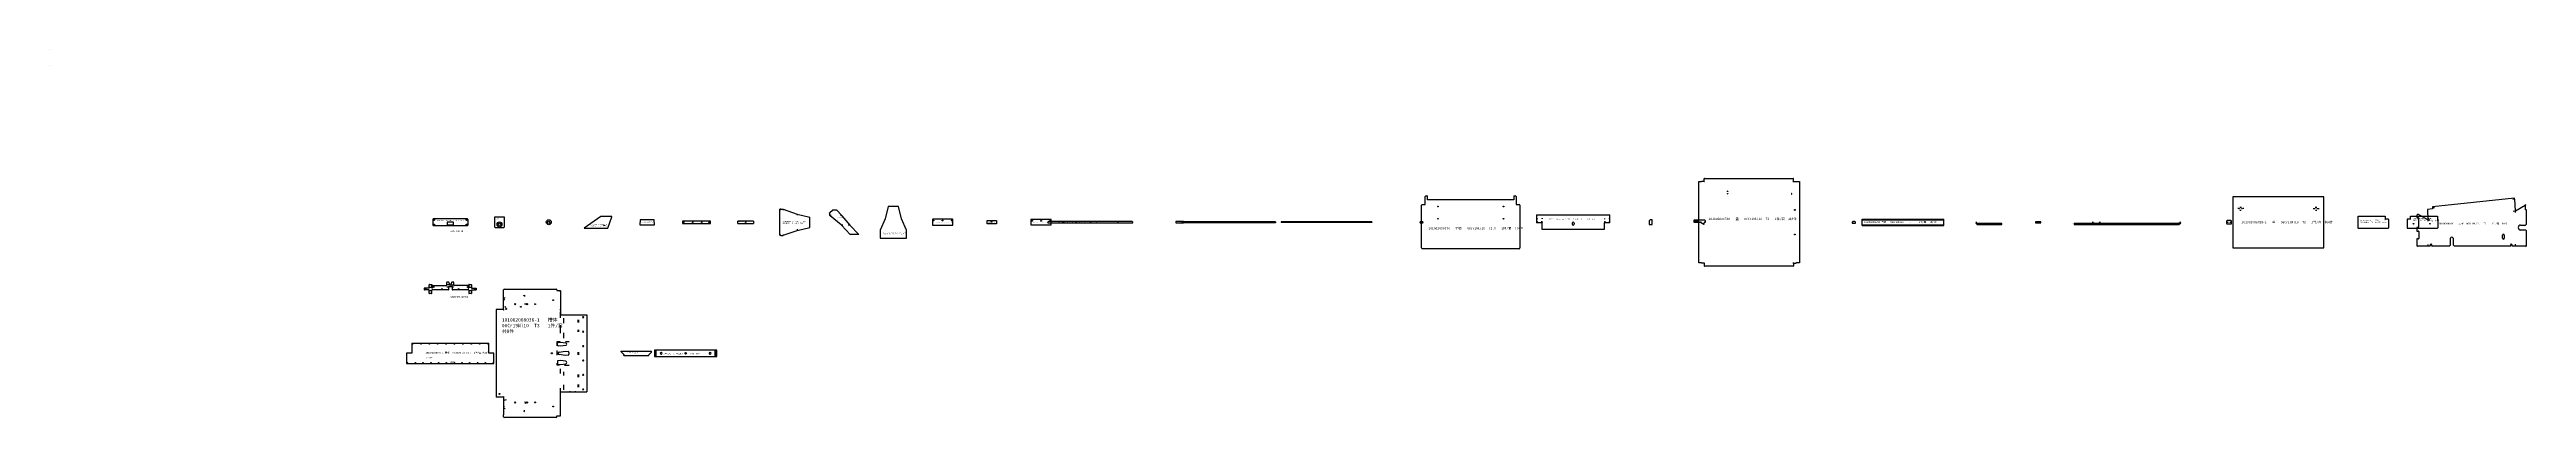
# Model space of a CAD drawing. Header units: metres. Extents: x -4884 to 78206, y -5973 to 26696.
# Drawn here: x -4884 to 25303, y -2384 to 2109 of the extents above; entities that cross this region are included whole.
import ezdxf

# ---------------------------------------------------------------- set-up
doc = ezdxf.new("R2010")
doc.units = ezdxf.units.M

# ---------------------------------------------------------------- blocks, each defined once
blk = doc.blocks.new('BLOCK_0_0_101002000251-A')
at = {"color": 7, "linetype": 'CONTINUOUS'}
for p, q in [((-213, 34), (-213, -34)), ((205, 42), (-205, 42)), ((37, 0), (-37, 0)), ((213, 34), (213, -34)), ((205, -42), (-205, -42)), ((-40, -3), (-40, -28)), ((-37, -31), (37, -31)), ((40, -28), (40, -3))]:
    blk.add_line(p, q, dxfattribs=at)
for centre in [(-198, 28), (198, 28), (-198, -28), (198, -28)]:
    blk.add_circle(centre, 6, dxfattribs=at)
for centre, radius, start, end in [((-205, 34), 8, 90, 180), ((-37, -3), 3, 90, 180), ((37, -3), 3, 0, 90), ((205, 34), 8, 0, 90), ((-205, -34), 8, 180, 270), ((-37, -28), 3, 180, 270), ((37, -28), 3, 270, 0), ((205, -34), 8, 270, 0)]:
    blk.add_arc(centre, radius, start, end, dxfattribs=at)
at = {"layer": '标注层', "color": 3, "insert": (-170, 27), "char_height": 7, "width": 340.21, "attachment_point": 1}
blk.add_mtext('101002000251-A(248010310-1-A) {\\fSimSun|b0|i0|c134|p2;弯板  }06Cr19Ni10  T3  1{\\fSimSun|b0|i0|c134|p2;件}/{\\fSimSun|b0|i0|c134|p2;套 共4件', dxfattribs=at)
blk = doc.blocks.new('BLOCK_0_1_101002000251-B')
at = {"color": 7, "linetype": 'CONTINUOUS'}
for p, q in [((60, 63), (-60, 63)), ((-60, 63), (-60, -57)), ((60, -57), (60, 63)), ((-54, -63), (54, -63))]:
    blk.add_line(p, q, dxfattribs=at)
at = {"color": 6}
blk.add_circle((0, -25), 30, dxfattribs=at)
at = {"color": 7, "linetype": 'CONTINUOUS'}
blk.add_circle((0, -25), 15, dxfattribs=at)
for centre, start, end in [((-54, -57), 180, 270), ((54, -57), 270, 0)]:
    blk.add_arc(centre, 6, start, end, dxfattribs=at)
at = {"layer": '标注层', "color": 3, "insert": (-39, 43), "char_height": 3.5, "attachment_point": 1}
blk.add_mtext('101002000251-B(248010310-1-B)\\P {\\fSimSun|b0|i0|c134|p2;弯板  }06Cr19Ni10  T3  2{\\fSimSun|b0|i0|c134|p2;件}/{\\fSimSun|b0|i0|c134|p2;套 共4件', dxfattribs=at)
blk = doc.blocks.new('BLOCK_0_2_101002000252')
for radius in [30, 15]:
    blk.add_circle((0, 0), radius)
at = {"color": 3, "insert": (-27, 11), "char_height": 3.675, "width": 55.79, "attachment_point": 1}
blk.add_mtext('101002000252 {\\fSimSun|b0|i0|c134|p2;板  }06Cr19Ni10 T10  2{\\fSimSun|b0|i0|c134|p2;件}/{\\fSimSun|b0|i0|c134|p2;套  共4件', dxfattribs=at)
blk = doc.blocks.new('BLOCK_0_3_101002000261(248010410-4)')
at = {"color": 7, "linetype": 'CONTINUOUS'}
for p, q in [((35, 72), (-168, -72)), ((164, 72), (35, 72)), ((118, -72), (167, 67)), ((-168, -72), (118, -72))]:
    blk.add_line(p, q, dxfattribs=at)
at = {"color": 6, "linetype": 'CONTINUOUS'}
for p, q in [((66, -34), (83, -40)), ((67, -32), (83, -38))]:
    blk.add_line(p, q, dxfattribs=at)
at = {"color": 7, "linetype": 'CONTINUOUS'}
blk.add_arc((164, 68), 4, 340.6, 90, dxfattribs=at)
at = {"color": 3, "insert": (-89, -26), "char_height": 8.4, "width": 191.26, "attachment_point": 1}
blk.add_mtext('101002000261{\\fSimSun|b0|i0|c134|p54;（}248010410-4{\\fSimSun|b0|i0|c134|p54;）}  {\\fSimSun|b0|i0|c134|p54;板}    06Cr19Ni10   T2   1{\\fSimSun|b0|i0|c134|p54;件}/{\\fSimSun|b0|i0|c134|p54;套}  {\\fSimSun|b0|i0|c134|p54;共4件', dxfattribs=at)
blk = doc.blocks.new('BLOCK_0_4_101002000262(248010410-5)')
at = {"color": 7, "linetype": 'CONTINUOUS'}
for p, q in [((-86, 30), (-90, -30)), ((86, 30), (-86, 30)), ((90, -30), (86, 30)), ((-90, -30), (90, -30))]:
    blk.add_line(p, q, dxfattribs=at)
at = {"color": 3, "insert": (-67, 12), "char_height": 6.3, "width": 146.91, "attachment_point": 1}
blk.add_mtext('101002000262{\\fSimSun|b0|i0|c134|p54;（}248010410-5{\\fSimSun|b0|i0|c134|p54;）}  {\\fSimSun|b0|i0|c134|p54;板}    06Cr19Ni10  T2   1{\\fSimSun|b0|i0|c134|p54;件}/{\\fSimSun|b0|i0|c134|p54;套}  {\\fSimSun|b0|i0|c134|p54;共4件', dxfattribs=at)
blk = doc.blocks.new('BLOCK_0_5_101002000265(248010411-1)')
at = {"color": 7, "linetype": 'CONTINUOUS'}
for p, q in [((170, 15), (-170, 15)), ((-170, 15), (-170, -15)), ((170, -15), (170, 15)), ((-170, -15), (170, -15))]:
    blk.add_line(p, q, dxfattribs=at)
for centre in [(-155, 0), (-45, 0), (65, 0), (155, 0)]:
    blk.add_circle(centre, 3.4, dxfattribs=at)
at = {"color": 3, "insert": (-162, 12), "char_height": 5.25, "width": 252.45, "attachment_point": 1}
blk.add_mtext('101002000265{\\fSimSun|b0|i0|c134|p54;（}248010411-1{\\fSimSun|b0|i0|c134|p54;）}  {\\fSimSun|b0|i0|c134|p54;板}  06Cr19Ni10   T8   2{\\fSimSun|b0|i0|c134|p54;件}/{\\fSimSun|b0|i0|c134|p54;套}  {\\fSimSun|b0|i0|c134|p54;共4件', dxfattribs=at)
blk = doc.blocks.new('BLOCK_0_6_101002000266(248010411-2)')
at = {"color": 7, "linetype": 'CONTINUOUS'}
for p, q in [((95, 15), (-95, 15)), ((-95, -15), (-95, 15)), ((95, 15), (95, -15)), ((-95, -15), (95, -15))]:
    blk.add_line(p, q, dxfattribs=at)
blk.add_circle((0, 0), 3.4, dxfattribs=at)
at = {"color": 3, "insert": (-84, 8), "char_height": 3.15, "width": 149.46, "attachment_point": 1}
blk.add_mtext('101002000266{\\fSimSun|b0|i0|c134|p54;（}248010411-2{\\fSimSun|b0|i0|c134|p54;）}  {\\fSimSun|b0|i0|c134|p54;板}  06Cr19Ni10   T8   3{\\fSimSun|b0|i0|c134|p54;件}/{\\fSimSun|b0|i0|c134|p54;套}  {\\fSimSun|b0|i0|c134|p54;共4件', dxfattribs=at)
blk = doc.blocks.new('BLOCK_0_7_101002000268(248010420-1)')
at = {"color": 7, "linetype": 'CONTINUOUS'}
for p, q in [((-173, 158), (-183, 158)), ((-173, 158), (-173, 160)), ((-173, 160), (-143, 160)), ((-142, 159), (-143, 160)), ((-142, 159), (27, 100)), ((28, 99), (28, 100)), ((28, 99), (28, 99)), ((28, 99), (183, 64)), ((183, -64), (183, 64)), ((-183, -158), (-173, -158)), ((-173, -160), (-173, -158)), ((-173, -160), (-143, -160)), ((-143, -160), (-142, -159)), ((-142, -159), (27, -100)), ((28, -99), (183, -64)), ((28, -99), (28, -99)), ((28, -100), (28, -99))]:
    blk.add_line(p, q, dxfattribs=at)
blk.add_line((-183, -158), (-183, 158))
at = {"color": 6}
for p, q in [((-175, 148), (-175, 158)), ((-143, 160), (-143, 148)), ((28, 99), (28, 85)), ((-175, -158), (-175, -148)), ((-143, -148), (-143, -160)), ((28, -85), (28, -99))]:
    blk.add_line(p, q, dxfattribs=at)
at = {"color": 7, "linetype": 'CONTINUOUS'}
for points in [[(-9084, 2109), (-9084, 2109), (-9084, 2109), (-9084, 2109)], [(-9084, 1910), (-9084, 1910), (-9084, 1910), (-9084, 1910)]]:
    blk.add_open_spline(points, degree=3, dxfattribs=at)
at = {"color": 3, "insert": (-150, 12), "char_height": 10.5, "width": 274.02, "attachment_point": 1}
blk.add_mtext('101002000268{\\fSimSun|b0|i0|c134|p2;（}248010420-1{\\fSimSun|b0|i0|c134|p2;）  下弯板    }06Cr19Ni10   T2   1{\\fSimSun|b0|i0|c134|p2;件}/{\\fSimSun|b0|i0|c134|p2;套  共4件', dxfattribs=at)
blk = doc.blocks.new('BLOCK_0_8_101002000269(248010420-2)')
at = {"color": 7, "linetype": 'CONTINUOUS'}
for p, q in [((-177, 111), (-177, 113)), ((-177, 111), (-175, 111)), ((-175, 117), (-143, 149)), ((-175, 82), (-175, 111)), ((-172, 80), (-175, 82)), ((-35, -33), (-172, 80)), ((-140, 150), (-95, 150)), ((-95, 150), (-28, 82)), ((-28, 82), (-27, 80)), ((-27, 80), (69, -35)), ((-34, -35), (-35, -33)), ((-33, -35), (-34, -35)), ((73, -150), (-33, -35)), ((69, -35), (70, -35)), ((70, -35), (177, -150)), ((177, -150), (73, -150))]:
    blk.add_line(p, q, dxfattribs=at)
at = {"color": 6}
for p, q in [((-157, 81), (-174, 81)), ((-27, 81), (-43, 81)), ((-16, -35), (-34, -35)), ((69, -35), (51, -35))]:
    blk.add_line(p, q, dxfattribs=at)
at = {"color": 7, "linetype": 'CONTINUOUS'}
for centre, start, end in [((-172, 113), 135, 180), ((-140, 145), 90, 135)]:
    blk.add_arc(centre, 5, start, end, dxfattribs=at)
at = {"color": 3, "insert": (-117, 65), "char_height": 5.04, "width": 107.62, "attachment_point": 1}
blk.add_mtext('101002000269{\\fSimSun|b0|i0|c134|p2;（}248010420-2{\\fSimSun|b0|i0|c134|p2;）  左弯板    }06Cr19Ni10   T2   1{\\fSimSun|b0|i0|c134|p2;件}/{\\fSimSun|b0|i0|c134|p2;套  共4件', dxfattribs=at)
blk = doc.blocks.new('BLOCK_0_9_101002000270(248010420-3)')
at = {"color": 7, "linetype": 'CONTINUOUS'}
for p, q in [((-100, 41), (-160, -97)), ((-64, 194), (-99, 42)), ((64, 194), (-64, 194)), ((99, 42), (64, 194)), ((160, -97), (100, 41)), ((-160, -99), (-160, -195)), ((-160, -195), (160, -195)), ((160, -195), (160, -99))]:
    blk.add_line(p, q, dxfattribs=at)
for centre, radius, start, end in [((-102, 42), 3, 336.4569, 346.9845), ((102, 42), 3, 193.0155, 203.5431), ((-155, -99), 5, 156.4569, 180), ((155, -99), 5, 0, 23.5431)]:
    blk.add_arc(centre, radius, start, end, dxfattribs=at)
at = {"color": 3, "insert": (-120, -123), "char_height": 10.5, "width": 271.7, "attachment_point": 1}
blk.add_mtext('101002000270{\\fSimSun|b0|i0|c134|p2;（}248010420-3{\\fSimSun|b0|i0|c134|p2;）  上弯板    }06Cr19Ni10   T2   1{\\fSimSun|b0|i0|c134|p2;件}/{\\fSimSun|b0|i0|c134|p2;套  共4件', dxfattribs=at)
blk = doc.blocks.new('BLOCK_0_10_101002000273(248010421-1)')
at = {"color": 7, "linetype": 'CONTINUOUS'}
for p, q in [((-125, 31), (-125, -36)), ((120, 36), (-120, 36)), ((125, -36), (125, 31)), ((-125, -36), (125, -36))]:
    blk.add_line(p, q, dxfattribs=at)
for centre in [(-110, 21), (0, 21), (110, 21)]:
    blk.add_circle(centre, 5, dxfattribs=at)
for centre, start, end in [((-120, 31), 90, 180), ((120, 31), 0, 90)]:
    blk.add_arc(centre, 5, start, end, dxfattribs=at)
at = {"color": 3, "insert": (-80, 1), "char_height": 4.2, "width": 190.72, "attachment_point": 1}
blk.add_mtext('101002000273{\\fSimSun|b0|i0|c134|p2;（}248010421-1{\\fSimSun|b0|i0|c134|p2;）  板    }06Cr19Ni10   T6   1{\\fSimSun|b0|i0|c134|p2;件}/{\\fSimSun|b0|i0|c134|p2;套  共4件', dxfattribs=at)
blk = doc.blocks.new('BLOCK_0_11_101002000274(248010421-2)')
at = {"color": 7, "linetype": 'CONTINUOUS'}
for p, q in [((-56, 20), (56, 20)), ((-56, -20), (-56, 20)), ((56, 20), (56, -20)), ((56, -20), (-56, -20))]:
    blk.add_line(p, q, dxfattribs=at)
blk.add_circle((-3, 5), 5, dxfattribs=at)
at = {"color": 3, "insert": (-45, 3), "char_height": 4.2, "width": 98.75, "attachment_point": 1}
blk.add_mtext('101002000274{\\fSimSun|b0|i0|c134|p2;（}248010421-2{\\fSimSun|b0|i0|c134|p2;）  板    }06Cr19Ni10   T6   2{\\fSimSun|b0|i0|c134|p2;件}/{\\fSimSun|b0|i0|c134|p2;套  共4件', dxfattribs=at)
blk = doc.blocks.new('BLOCK_0_12_101002000275(248010421-3)')
at = {"color": 7, "linetype": 'CONTINUOUS'}
for p, q in [((-125, 28), (-125, -33)), ((120, 33), (-120, 33)), ((125, -33), (125, 28)), ((-125, -33), (125, -33))]:
    blk.add_line(p, q, dxfattribs=at)
for centre in [(-110, 18), (0, 18), (110, 18)]:
    blk.add_circle(centre, 5, dxfattribs=at)
for centre, start, end in [((-120, 28), 90, 180), ((120, 28), 0, 90)]:
    blk.add_arc(centre, 5, start, end, dxfattribs=at)
at = {"color": 3, "insert": (-112, -1), "char_height": 4.2, "width": 197.7, "attachment_point": 1}
blk.add_mtext('101002000275{\\fSimSun|b0|i0|c134|p2;（}248010421-3{\\fSimSun|b0|i0|c134|p2;）  板    }06Cr19Ni10   T6   1{\\fSimSun|b0|i0|c134|p2;件}/{\\fSimSun|b0|i0|c134|p2;套  共4件', dxfattribs=at)
blk = doc.blocks.new('BLOCK_0_13_101002000311(248011110-1)')
at = {"color": 7, "linetype": 'CONTINUOUS'}
for p, q in [((-519, 0), (-519, -9)), ((509, 10), (-509, 10)), ((519, -9), (519, 0)), ((-519, -9), (519, -9))]:
    blk.add_line(p, q, dxfattribs=at)
at = {"color": 6, "linetype": 'CONTINUOUS'}
for p, q in [((-342, 7), (-335, 7)), ((-342, 6), (-335, 6)), ((-7, 7), (9, 7)), ((-7, 6), (9, 6)), ((342, 7), (330, 7)), ((342, 6), (330, 6)), ((-344, -4), (-337, -4)), ((-344, -6), (-337, -6)), ((9, -4), (-7, -4)), ((-7, -6), (9, -6)), ((344, -4), (330, -4)), ((344, -6), (330, -6))]:
    blk.add_line(p, q, dxfattribs=at)
at = {"color": 7, "linetype": 'CONTINUOUS'}
for centre, start, end in [((-509, 0), 90, 180), ((509, 0), 0, 90)]:
    blk.add_arc(centre, 10, start, end, dxfattribs=at)
at = {"color": 6, "insert": (-452, 8), "char_height": 10.5, "width": 521.53, "attachment_point": 1}
blk.add_mtext('101002000311(248011110-1)   {\\fSimSun|b0|i0|c134|p2;条} {\\fSimSun|b0|i0|c134|p2;  }06Cr19Ni10   T4      2{\\fSimSun|b0|i0|c134|p2;件/套   共4件', dxfattribs=at)
blk = doc.blocks.new('BLOCK_0_14_101002000312(248011110-2)')
at = {"color": 7, "linetype": 'CONTINUOUS'}
for p, q in [((46, 8), (-46, 8)), ((-46, 8), (-46, -8)), ((46, -8), (46, 8)), ((-46, -8), (46, -8))]:
    blk.add_line(p, q, dxfattribs=at)
at = {"color": 6, "linetype": 'CONTINUOUS'}
for p, q in [((-38, 6), (-46, 6)), ((-38, 4), (-46, 4)), ((46, 6), (39, 6)), ((46, 4), (39, 4)), ((-40, -6), (-46, -6)), ((46, -6), (39, -6))]:
    blk.add_line(p, q, dxfattribs=at)
at = {"color": 6, "insert": (-43, 2), "char_height": 2.1, "width": 86.77, "attachment_point": 1}
blk.add_mtext('101002000312(248011110-2)   {\\fSimSun|b0|i0|c134|p2;条} {\\fSimSun|b0|i0|c134|p2;  }304   T4    2{\\fSimSun|b0|i0|c134|p2;件/套 共4件', dxfattribs=at)
blk = doc.blocks.new('BLOCK_0_15_101002000313(248011110-3)')
at = {"color": 7, "linetype": 'CONTINUOUS'}
for p, q in [((-571, 6), (-571, -6)), ((571, 6), (-571, 6)), ((571, 6), (571, -6)), ((571, -6), (-571, -6))]:
    blk.add_line(p, q, dxfattribs=at)
at = {"color": 6}
for p, q in [((-513, -6), (-513, 6)), ((513, 6), (513, -6))]:
    blk.add_line(p, q, dxfattribs=at)
at = {"color": 6, "insert": (-462, 6), "char_height": 8.4, "width": 468.4, "attachment_point": 1}
blk.add_mtext('101002000313(248011110-3)   {\\fSimSun|b0|i0|c134|p2;弯条}  {\\fSimSun|b0|i0|c134|p2; }06Cr19Ni10  T1.5   {\\fSimSun|b0|i0|c134|p2;2件/套  共4件', dxfattribs=at)
blk = doc.blocks.new('BLOCK_0_16_101002000314(248011110-4)')
at = {"color": 7, "linetype": 'CONTINUOUS'}
for p, q in [((-553, 4), (-553, -5)), ((553, 4), (-553, 4)), ((553, 4), (553, -5)), ((553, -5), (-553, -5))]:
    blk.add_line(p, q, dxfattribs=at)
at = {"color": 6}
for p, q in [((-504, -5), (-504, 4)), ((504, 4), (504, -5))]:
    blk.add_line(p, q, dxfattribs=at)
at = {"color": 6, "insert": (-468, 5), "char_height": 8.4, "width": 438.53, "attachment_point": 1}
blk.add_mtext('101002000314(248011110-4)   {\\fSimSun|b0|i0|c134|p2;弯条}  {\\fSimSun|b0|i0|c134|p2; }06Cr19Ni10  T1.5   {\\fSimSun|b0|i0|c134|p2;2件/套  共4件', dxfattribs=at)
blk = doc.blocks.new('BLOCK_0_17_101002002349')
at = {"color": 7, "linetype": 'CONTINUOUS'}
for radius in [15, 4.25]:
    blk.add_circle((0, 0), radius, dxfattribs=at)
at = {"layer": '标注层', "color": 6, "insert": (-9, 4), "char_height": 1.75, "width": 22.41, "attachment_point": 1}
blk.add_mtext('101002002349  块 06Cr19Ni10  T20 2件/套 共4件', dxfattribs=at)
blk = doc.blocks.new('BLOCK_0_18_101002007076')
at = {"color": 7, "linetype": 'CONTINUOUS'}
for p, q in [((-554, 217), (-554, 313)), ((-544, 323), (-525, 323)), ((-525, 275), (-525, 323)), ((524, 323), (544, 323)), ((524, 323), (524, 275)), ((554, 313), (554, 217)), ((-600, -313), (-600, 207)), ((-590, 217), (-554, 217)), ((524, 275), (-525, 275)), ((554, 217), (590, 217)), ((600, 207), (600, -313)), ((590, -323), (-590, -323))]:
    blk.add_line(p, q, dxfattribs=at)
at = {"color": 6}
for p, q in [((-562, 209), (-562, 217)), ((-549, 258), (-554, 258)), ((-549, 227), (-554, 227)), ((554, 258), (549, 258)), ((554, 227), (549, 227)), ((562, 217), (562, 213)), ((-562, -323), (-562, -318)), ((562, -318), (562, -323))]:
    blk.add_line(p, q, dxfattribs=at)
at = {"color": 7, "linetype": 'CONTINUOUS'}
for centre in [(-400, 192), (-400, 42), (400, 192), (400, 42)]:
    blk.add_circle(centre, 3.3, dxfattribs=at)
for centre, start, end in [((-544, 313), 90, 180), ((544, 313), 0, 90), ((-590, 207), 90, 180), ((590, 207), 0, 90), ((-590, -313), 180, 270), ((590, -313), 270, 0)]:
    blk.add_arc(centre, 10, start, end, dxfattribs=at)
at = {"color": 3, "insert": (-516, -61), "char_height": 28, "width": 1045.6, "attachment_point": 1}
blk.add_mtext('101002007076   {\\fSimSun|b0|i0|c134|p2;护板}  {\\fSimSun|b0|i0|c134|p2; }06Cr19Ni10  T2.5   {\\fSimSun|b0|i0|c134|p2;1件/套  共4件', dxfattribs=at)
blk = doc.blocks.new('BLOCK_0_19_101002000665(248031100-1)')
at = {"color": 7, "linetype": 'CONTINUOUS'}
for p, q in [((-447, 89), (-447, -6)), ((-447, 89), (447, 89)), ((447, -6), (447, 89)), ((-377, -6), (-447, -6)), ((-377, -89), (-377, -6)), ((377, -89), (-377, -89)), ((447, -6), (377, -6)), ((377, -6), (377, -89))]:
    blk.add_line(p, q, dxfattribs=at)
at = {"color": 6, "linetype": 'CONTINUOUS'}
for p, q in [((-442, 47), (-442, 37)), ((-442, 7), (-442, -2)), ((-438, 47), (-438, 37)), ((-438, 5), (-438, 12)), ((-438, 5), (-431, 5)), ((-384, 5), (-393, 5)), ((-384, 48), (-384, 41)), ((-384, 5), (-384, 13)), ((-380, 48), (-380, 41)), ((-380, 7), (-380, -2)), ((380, 47), (380, 36)), ((380, 8), (380, -2)), ((384, 12), (384, 5)), ((438, 48), (438, 42)), ((438, 11), (438, 5)), ((442, 48), (442, 42)), ((442, 7), (442, -2)), ((-442, -2), (-438, -2)), ((-438, -2), (-438, -6)), ((-380, -2), (-384, -2)), ((-384, -2), (-384, -6)), ((380, -2), (384, -2)), ((384, -2), (384, -6)), ((442, -2), (438, -2)), ((438, -2), (438, -6))]:
    blk.add_line(p, q, dxfattribs=at)
for p, q in [((-12, -12), (-12, -24)), ((12, -12), (12, -24))]:
    blk.add_line(p, q)
at = {"color": 7, "linetype": 'CONTINUOUS'}
for centre, start, end in [((0, -12), 0, 180), ((0, -24), 180, 0)]:
    blk.add_arc(centre, 11.5, start, end, dxfattribs=at)
at = {"color": 3, "insert": (-298, 42), "char_height": 10.5, "width": 508.46, "attachment_point": 1}
blk.add_mtext('101002000665(248031100-1)   {\\fSimSun|b0|i0|c134|p2;弯板} {\\fSimSun|b0|i0|c134|p2;  }06Cr19Ni10   T6      1{\\fSimSun|b0|i0|c134|p2;件/套   共4件', dxfattribs=at)
blk = doc.blocks.new('BLOCK_0_20_101002000667(248031100-3)')
at = {"color": 7, "linetype": 'CONTINUOUS'}
for p, q in [((-7, 28), (-17, 18)), ((-17, 18), (-17, -28)), ((17, 28), (-7, 28)), ((17, -28), (17, 28)), ((-17, -28), (17, -28))]:
    blk.add_line(p, q, dxfattribs=at)
at = {"color": 3, "insert": (-15, 10), "char_height": 1.4, "width": 30.83, "attachment_point": 1}
blk.add_mtext('101002000667(248031100-3)  {\\fSimSun|b0|i0|c134|p2;  板  }  06Cr19Ni10  T4    4{\\fSimSun|b0|i0|c134|p2;件}/{\\fSimSun|b0|i0|c134|p2;套}  {\\fSimSun|b0|i0|c134|p2;共4件', dxfattribs=at)
blk = doc.blocks.new('BLOCK_0_21_101002000711')
at = {"color": 7, "linetype": 'CONTINUOUS'}
for p, q in [((-73, 22), (-73, 3)), ((56, 25), (-70, 25)), ((68, 18), (56, 25)), ((63, 3), (68, 3)), ((68, 3), (68, 18)), ((-70, 0), (2, 0)), ((7, -1), (48, -25)), ((48, -25), (53, -25)), ((53, -25), (53, -7))]:
    blk.add_line(p, q, dxfattribs=at)
for centre in [(-64, 12), (-49, 12), (-34, 12)]:
    blk.add_circle(centre, 4.25, dxfattribs=at)
for centre, radius, start, end in [((-70, 22), 3, 90, 180), ((-70, 3), 3, 180, 270), ((2, -10), 10, 60, 90), ((63, -7), 10, 90, 180)]:
    blk.add_arc(centre, radius, start, end, dxfattribs=at)
at = {"color": 3, "insert": (-59, 21), "char_height": 5.25, "width": 117.95, "attachment_point": 1}
blk.add_mtext('101002000711{\\fSimSun|b0|i0|c134|p54;   板  }    06Cr19Ni10   T12   1{\\fSimSun|b0|i0|c134|p54;件}/{\\fSimSun|b0|i0|c134|p54;套}  {\\fSimSun|b0|i0|c134|p54;共4件', dxfattribs=at)
blk = doc.blocks.new('BLOCK_0_22_101002006780')
at = {"color": 7, "linetype": 'CONTINUOUS'}
for p, q in [((-613, 497), (-582, 497)), ((-613, -497), (-613, 497)), ((-550, 498), (-582, 498)), ((-582, 498), (-582, 497)), ((-550, 498), (-550, 532)), ((-546, 536), (536, 536)), ((540, 498), (540, 532)), ((540, 498), (572, 498)), ((572, 498), (572, 497)), ((572, 497), (613, 497)), ((613, 497), (613, -497)), ((-582, -497), (-613, -497)), ((-582, -498), (-582, -497)), ((-550, -498), (-582, -498)), ((-550, -498), (-550, -532)), ((536, -536), (-546, -536)), ((540, -498), (572, -498)), ((540, -498), (540, -532)), ((572, -498), (572, -497)), ((613, -497), (572, -497))]:
    blk.add_line(p, q, dxfattribs=at)
at = {"color": 6}
for p, q in [((-584, 493), (-584, 497)), ((-550, 498), (-545, 498)), ((-548, 493), (-548, 497)), ((532, 498), (540, 498)), ((538, 497), (538, 493)), ((574, 497), (574, 493)), ((-584, -497), (-584, -494)), ((-545, -498), (-550, -498)), ((-548, -497), (-548, -494)), ((540, -498), (533, -498)), ((538, -490), (538, -497)), ((574, -490), (574, -497))]:
    blk.add_line(p, q, dxfattribs=at)
at = {"color": 1}
for p, q in [((-550, 498), (-548, 497)), ((-548, 497), (-546, 496)), ((538, 497), (536, 496)), ((540, 498), (538, 497)), ((-550, -498), (-548, -497)), ((-548, -497), (-546, -496)), ((536, -496), (538, -497)), ((538, -497), (540, -498))]:
    blk.add_line(p, q, dxfattribs=at)
at = {"color": 6, "linetype": 'CONTINUOUS'}
for p, q in [((-270, 379), (-270, 373)), ((-270, 353), (-270, 349)), ((-267, 382), (-263, 382)), ((-267, 345), (-263, 345)), ((-260, 379), (-260, 374)), ((-260, 353), (-260, 349)), ((521, 350), (515, 350)), ((515, 350), (515, 342)), ((515, 342), (521, 342))]:
    blk.add_line(p, q, dxfattribs=at)
at = {"color": 7, "linetype": 'CONTINUOUS'}
for centre in [(556, 150), (556, -150)]:
    blk.add_circle(centre, 5.5, dxfattribs=at)
for centre, start, end in [((-546, 532), 90, 180), ((536, 532), 0, 90), ((-546, -532), 180, 270), ((536, -532), 270, 0)]:
    blk.add_arc(centre, 4, start, end, dxfattribs=at)
at = {"color": 3, "insert": (-495, 55), "char_height": 28, "width": 982.01, "attachment_point": 1}
blk.add_mtext('101002006780   {\\fSimSun|b0|i0|c134|p2;盖}  {\\fSimSun|b0|i0|c134|p2; }06Cr19Ni10  T2   {\\fSimSun|b0|i0|c134|p2;1件/套  共4件', dxfattribs=at)
blk = doc.blocks.new('BLOCK_0_23_101002006781')
at = {"color": 7, "linetype": 'CONTINUOUS'}
for p, q in [((-20, 0), (-20, -10)), ((10, 10), (-10, 10)), ((20, -10), (20, 0)), ((-20, -10), (20, -10))]:
    blk.add_line(p, q, dxfattribs=at)
for centre, start, end in [((-10, 0), 90, 180), ((10, 0), 0, 90)]:
    blk.add_arc(centre, 10, start, end, dxfattribs=at)
at = {"color": 3, "insert": (-15, 2), "char_height": 1.669, "width": 27.21, "attachment_point": 1}
blk.add_mtext('101002006781{\\fSimSun|b0|i0|c134|p2; 板  }06Cr19Ni10   T2    2{\\fSimSun|b0|i0|c134|p2;件}/{\\fSimSun|b0|i0|c134|p2;套}  {\\fSimSun|b0|i0|c134|p2;共4件', dxfattribs=at)
blk = doc.blocks.new('BLOCK_0_24_101002006782')
at = {"color": 7, "linetype": 'CONTINUOUS'}
for p, q in [((-498, 39), (498, 39)), ((-498, -39), (-498, 39)), ((498, -39), (498, 39)), ((-498, -39), (498, -39))]:
    blk.add_line(p, q, dxfattribs=at)
at = {"color": 6}
for p, q in [((-498, 31), (498, 31)), ((-494, 15), (-498, 15)), ((498, 15), (493, 15)), ((-498, -15), (-494, -15)), ((-498, -31), (498, -31)), ((493, -15), (498, -15))]:
    blk.add_line(p, q, dxfattribs=at)
at = {"color": 3, "insert": (-475, 13), "char_height": 21, "width": 791.6, "attachment_point": 1}
blk.add_mtext('101002006782{\\fSimSun|b0|i0|c134|p2; 弯板} {\\fSimSun|b0|i0|c134|p2;  }06Cr19Ni10   T5      1{\\fSimSun|b0|i0|c134|p2;件/套   共4件', dxfattribs=at)
blk = doc.blocks.new('BLOCK_0_25_101002000728')
at = {"color": 7, "linetype": 'CONTINUOUS'}
for p, q in [((-146, -4), (-159, -4)), ((160, -15), (-132, -15)), ((-132, -28), (160, -28)), ((160, -28), (160, -15))]:
    blk.add_line(p, q, dxfattribs=at)
for centre in [(-148, -14), (-122, -22), (-32, -22), (58, -22), (148, -22)]:
    blk.add_circle(centre, 2.05, dxfattribs=at)
for radius, start in [(28, 188.2132), (15, 195.466)]:
    blk.add_arc((-132, 0), radius, start, 270, dxfattribs=at)
at = {"color": 3, "insert": (99, -17), "char_height": 5.25, "width": 222.06, "attachment_point": 3}
blk.add_mtext('101002000728(248032200-1)  {\\fSimSun|b0|i0|c134|p2;板}    06Cr19Ni10   T3   1{\\fSimSun|b0|i0|c134|p2;件}/{\\fSimSun|b0|i0|c134|p2;套}  {\\fSimSun|b0|i0|c134|p2;共4件', dxfattribs=at)
blk = doc.blocks.new('BLOCK_0_26_101002000730')
at = {"color": 7, "linetype": 'CONTINUOUS'}
for p, q in [((32, 6), (-32, 6)), ((-32, 6), (-32, -6)), ((32, -6), (32, 6)), ((-32, -6), (32, -6))]:
    blk.add_line(p, q, dxfattribs=at)
for centre in [(-22, 0), (22, 0)]:
    blk.add_circle(centre, 2.05, dxfattribs=at)
at = {"color": 3, "insert": (26, 4), "char_height": 2.52, "width": 52.34, "attachment_point": 3}
blk.add_mtext('101002000730(248032330-1)  {\\fSimSun|b0|i0|c134|p2;板}    06Cr19Ni10   T3   1{\\fSimSun|b0|i0|c134|p2;件}/{\\fSimSun|b0|i0|c134|p2;套}  {\\fSimSun|b0|i0|c134|p2;共4件', dxfattribs=at)
blk = doc.blocks.new('BLOCK_0_27_101002000732')
at = {"color": 7, "linetype": 'CONTINUOUS'}
for p, q in [((132, -15), (-160, -15)), ((-160, -15), (-160, -28)), ((-160, -28), (132, -28)), ((159, -4), (146, -4))]:
    blk.add_line(p, q, dxfattribs=at)
for centre in [(-149, -22), (-59, -22), (31, -22), (121, -22), (148, -14)]:
    blk.add_circle(centre, 2.05, dxfattribs=at)
for radius, end in [(15, 344.534), (28, 351.7868)]:
    blk.add_arc((132, 0), radius, 270, end, dxfattribs=at)
at = {"color": 3, "insert": (75, -18), "char_height": 5.25, "width": 223.65, "attachment_point": 3}
blk.add_mtext('101002000732(248032200-1)  {\\fSimSun|b0|i0|c134|p2;板}    06Cr19Ni10   T3   1{\\fSimSun|b0|i0|c134|p2;件}/{\\fSimSun|b0|i0|c134|p2;套}  {\\fSimSun|b0|i0|c134|p2;共4件', dxfattribs=at)
blk = doc.blocks.new('BLOCK_0_28_101002000733')
at = {"color": 7, "linetype": 'CONTINUOUS'}
for p, q in [((-525, -4), (-539, -4)), ((511, -15), (-511, -15)), ((-511, -28), (511, -28)), ((539, -4), (525, -4))]:
    blk.add_line(p, q, dxfattribs=at)
for centre in [(-527, -14), (-500, -22), (-400, -22), (-300, -22), (-200, -22), (-100, -22), (0, -22), (100, -22), (200, -22), (300, -22), (400, -22), (500, -22), (527, -14)]:
    blk.add_circle(centre, 2.05, dxfattribs=at)
for centre, radius, start, end in [((-511, 0), 28, 188.2132, 270), ((-511, 0), 15, 195.466, 270), ((511, 0), 15, 270, 344.534), ((511, 0), 28, 270, 351.7868)]:
    blk.add_arc(centre, radius, start, end, dxfattribs=at)
at = {"color": 3, "insert": (-318, -14), "char_height": 11.2, "width": 376.1, "attachment_point": 1}
blk.add_mtext('101002000733  {\\fSimSun|b0|i0|c134|p2;板}  {\\fSimSun|b0|i0|c134|p2; }06Cr19Ni10  T3   {\\fSimSun|b0|i0|c134|p2;1件/套  共4件', dxfattribs=at)
blk = doc.blocks.new('BLOCK_0_29_101002000721(248032311-4)')
at = {"color": 7, "linetype": 'CONTINUOUS'}
for p, q in [((-31, 12), (-31, -12)), ((23, 20), (-23, 20)), ((31, -12), (31, 12)), ((-23, -20), (23, -20))]:
    blk.add_line(p, q, dxfattribs=at)
for centre in [(-17, 0), (17, 0)]:
    blk.add_circle(centre, 3.4, dxfattribs=at)
for centre, start, end in [((-23, 12), 90, 180), ((23, 12), 0, 90), ((-23, -12), 180, 270), ((23, -12), 270, 0)]:
    blk.add_arc(centre, 8, start, end, dxfattribs=at)
at = {"color": 3, "insert": (-24, 16), "char_height": 2.52, "width": 47.6, "attachment_point": 1}
blk.add_mtext('101002000721{\\fSimSun|b0|i0|c134|p54;（}248032311-4{\\fSimSun|b0|i0|c134|p54;）  板 06Cr19Ni10}   T8   2{\\fSimSun|b0|i0|c134|p54;件}/{\\fSimSun|b0|i0|c134|p54;套}  {\\fSimSun|b0|i0|c134|p54;共4件', dxfattribs=at)
blk = doc.blocks.new('BLOCK_0_30_101002006788-1')
at = {"color": 7, "linetype": 'CONTINUOUS'}
for p, q in [((553, 311), (-553, 311)), ((-553, 311), (-553, -311)), ((553, -311), (553, 311)), ((-553, -311), (553, -311))]:
    blk.add_line(p, q, dxfattribs=at)
at = {"color": 6}
for p, q in [((-546, 203), (-553, 203)), ((553, 203), (546, 203)), ((-553, -166), (-546, -166)), ((-553, -273), (-546, -273)), ((546, -166), (553, -166)), ((546, -273), (553, -273))]:
    blk.add_line(p, q, dxfattribs=at)
at = {"color": 6, "linetype": 'CONTINUOUS'}
for p, q in [((-491, 174), (-491, 162)), ((-471, 186), (-449, 186)), ((-468, 146), (-452, 146)), ((-429, 174), (-429, 162)), ((429, 172), (429, 159)), ((450, 186), (468, 186)), ((452, 146), (468, 146)), ((491, 172), (491, 159))]:
    blk.add_line(p, q, dxfattribs=at)
at = {"color": 7, "linetype": 'CONTINUOUS'}
for centre in [(-477, 166), (-443, 166), (443, 166), (477, 166)]:
    blk.add_circle(centre, 2.5, dxfattribs=at)
at = {"color": 3, "insert": (-449, 15), "char_height": 28, "width": 983.61, "attachment_point": 1}
blk.add_mtext('101002006788-1   {\\fSimSun|b0|i0|c134|p2;盖}  {\\fSimSun|b0|i0|c134|p2; }06Cr19Ni10  T2   {\\fSimSun|b0|i0|c134|p2;1件/套  共4件', dxfattribs=at)
blk = doc.blocks.new('BLOCK_0_31_101002006788-2')
at = {"color": 7, "linetype": 'CONTINUOUS'}
for p, q in [((-186, 37), (-186, -69)), ((-185, 37), (-186, 37)), ((-185, 33), (-185, 37)), ((-185, 33), (-184, 33)), ((-184, 33), (-184, 73)), ((-184, 73), (146, 73)), ((146, 73), (146, 33)), ((146, 33), (147, 33)), ((147, 37), (147, 33)), ((182, 37), (147, 37)), ((186, 33), (186, -69)), ((-182, -73), (182, -73))]:
    blk.add_line(p, q, dxfattribs=at)
at = {"color": 6}
for p, q in [((-184, 35), (-182, 35)), ((143, 35), (146, 35))]:
    blk.add_line(p, q, dxfattribs=at)
at = {"color": 7, "linetype": 'CONTINUOUS'}
for centre, start, end in [((182, 33), 0, 90), ((-182, -69), 180, 270), ((182, -69), 270, 0)]:
    blk.add_arc(centre, 4, start, end, dxfattribs=at)
at = {"color": 3, "insert": (-160, 29), "char_height": 14, "width": 284.61, "attachment_point": 1}
blk.add_mtext('101002006788-2   {\\fSimSun|b0|i0|c134|p2;弯板}  {\\fSimSun|b0|i0|c134|p2; }06Cr19Ni10  T2   {\\fSimSun|b0|i0|c134|p2;1件/套  共4件', dxfattribs=at)
blk = doc.blocks.new('BLOCK_0_32_101002006788-3')
at = {"color": 7, "linetype": 'CONTINUOUS'}
for p, q in [((-186, 33), (-186, -69)), ((-147, 37), (-182, 37)), ((-147, 33), (-147, 37)), ((-147, 33), (-146, 33)), ((-146, 33), (-146, 73)), ((-146, 73), (184, 73)), ((184, 73), (184, 33)), ((184, 33), (185, 33)), ((185, 37), (185, 33)), ((186, 37), (185, 37)), ((186, 37), (186, -69)), ((-182, -73), (182, -73))]:
    blk.add_line(p, q, dxfattribs=at)
at = {"color": 6}
for p, q in [((-146, 35), (-144, 35)), ((181, 35), (184, 35))]:
    blk.add_line(p, q, dxfattribs=at)
at = {"color": 7, "linetype": 'CONTINUOUS'}
for centre in [(-108, -18), (92, -18)]:
    blk.add_circle(centre, 4.5, dxfattribs=at)
for centre, start, end in [((-182, 33), 90, 180), ((-182, -69), 180, 270), ((182, -69), 270, 0)]:
    blk.add_arc(centre, 4, start, end, dxfattribs=at)
at = {"color": 3, "insert": (-116, 51), "char_height": 14, "width": 287.73, "attachment_point": 1}
blk.add_mtext('101002006788-3   {\\fSimSun|b0|i0|c134|p2;弯板}  {\\fSimSun|b0|i0|c134|p2; }06Cr19Ni10  T2   {\\fSimSun|b0|i0|c134|p2;1件/套  共4件', dxfattribs=at)
blk = doc.blocks.new('BLOCK_0_33_101002008191')
at = {"color": 7, "linetype": 'CONTINUOUS'}
for p, q in [((-655, 99), (-668, 86)), ((-668, 86), (-668, 56)), ((-668, 56), (-652, 56)), ((-533, 28), (-655, 99)), ((-648, 52), (-648, -60)), ((-476, 164), (-540, 157)), ((-540, 157), (-533, 29)), ((-529, 29), (-533, 29)), ((-533, 28), (-533, 27)), ((-529, 27), (-533, 27)), ((-529, 29), (-529, 27)), ((-529, 27), (-529, 27)), ((-529, 27), (-529, 27)), ((521, 294), (-479, 189)), ((-479, 189), (-476, 164)), ((522, 286), (521, 294)), ((523, 281), (522, 286)), ((526, 281), (523, 281)), ((533, 141), (526, 281)), ((529, 141), (533, 141)), ((529, 138), (529, 141)), ((529, 138), (529, 138)), ((533, 138), (529, 138)), ((533, 140), (654, 210)), ((533, 138), (533, 140)), ((654, 210), (653, 212)), ((657, 211), (658, 210)), ((658, 150), (658, 210)), ((663, 150), (658, 150)), ((668, -25), (668, 145)), ((-668, -64), (-668, -107)), ((-652, -64), (-668, -64)), ((-668, -107), (-647, -107)), ((-668, -202), (-668, -284)), ((-647, -202), (-668, -202)), ((-511, -294), (-658, -294)), ((-643, -111), (-643, -198)), ((-511, -294), (-501, -284)), ((-501, -284), (-501, -270)), ((-489, -270), (-489, -284)), ((-489, -284), (-479, -294)), ((-277, -294), (-479, -294)), ((-277, -294), (-257, -274)), ((-277, -294), (-257, -274)), ((-257, -274), (-257, -196)), ((-257, -274), (-257, -196)), ((-227, -196), (-227, -274)), ((-227, -196), (-227, -274)), ((-227, -274), (-207, -294)), ((-227, -274), (-207, -294)), ((467, -294), (-207, -294)), ((378, -196), (378, -156)), ((398, -156), (398, -196)), ((467, -294), (477, -284)), ((477, -284), (477, -270)), ((489, -270), (489, -284)), ((489, -284), (499, -294)), ((658, -294), (499, -294)), ((597, -35), (658, -35)), ((658, -95), (597, -95)), ((658, -35), (668, -25)), ((668, -105), (658, -95)), ((668, -284), (668, -105))]:
    blk.add_line(p, q, dxfattribs=at)
at = {"color": 6}
for p, q in [((-531, 14), (-531, 27)), ((-529, 28), (-511, 30)), ((-478, 178), (-454, 181)), ((501, 281), (522, 284)), ((508, 137), (529, 139)), ((531, 138), (531, 121)), ((-531, -294), (-531, -272)), ((531, -266), (531, -294))]:
    blk.add_line(p, q, dxfattribs=at)
at = {"color": 7, "linetype": 'CONTINUOUS'}
for centre, radius, start, end in [((-652, 52), 4, 0, 90), ((654, 208), 4.02, 45.0546, 118.4431), ((663, 145), 5, 0, 90), ((-658, -284), 10, 180, 270), ((-652, -60), 4, 270, 0), ((-647, -111), 4, 0, 90), ((-647, -198), 4, 270, 0), ((-495, -270), 6, 0, 180), ((-242, -196), 15, 0, 180), ((-242, -196), 15, 0, 180), ((388, -156), 10, 0, 180), ((388, -196), 10, 180, 0), ((483, -270), 6, 0, 180), ((597, -65), 30, 90, 270), ((658, -284), 10, 270, 0)]:
    blk.add_arc(centre, radius, start, end, dxfattribs=at)
at = {"color": 3, "insert": (-405, -6), "char_height": 21, "width": 764.78, "attachment_point": 1}
blk.add_mtext('101002008191{\\fSimSun|b0|i0|c134|p2;   右罩  }06Cr19Ni10   T2    1{\\fSimSun|b0|i0|c134|p2;件}/{\\fSimSun|b0|i0|c134|p2;套}  {\\fSimSun|b0|i0|c134|p2;共4件', dxfattribs=at)
blk = doc.blocks.new('BLOCK_1_0_101002008109')
at = {"color": 7, "linetype": 'CONTINUOUS'}
for p, q in [((-258, -1), (-258, 38)), ((-254, 41), (-230, 41)), ((-228, 38), (-228, -1)), ((-218, 26), (-218, 0)), ((-214, 29), (-48, 29)), ((-45, 64), (-45, 31)), ((-18, 67), (-42, 67)), ((-23, 17), (23, 17)), ((-23, 17), (-23, -24)), ((-15, 56), (-15, 64)), ((15, 64), (15, 56)), ((42, 67), (18, 67)), ((23, 17), (23, -24)), ((45, 32), (45, 64)), ((214, 29), (48, 29)), ((218, 0), (218, 26)), ((228, -1), (228, 38)), ((230, 41), (254, 41)), ((258, 38), (258, -1)), ((-317, -6), (-317, -24)), ((-260, -3), (-314, -3)), ((-260, -27), (-314, -27)), ((-258, -68), (-258, -30)), ((-230, -71), (-254, -71)), ((-228, -30), (-228, -68)), ((-220, -3), (-224, -3)), ((-26, -27), (-224, -27)), ((224, -27), (26, -27)), ((220, -3), (224, -3)), ((228, -68), (228, -30)), ((254, -71), (230, -71)), ((258, -30), (258, -68)), ((260, -3), (314, -3)), ((260, -27), (314, -27)), ((318, -24), (318, -6))]:
    blk.add_line(p, q, dxfattribs=at)
at = {"color": 6}
for p, q in [((-228, 3), (-258, 3)), ((-194, 7), (-218, 7)), ((-15, 35), (-45, 35)), ((-23, 7), (-42, 7)), ((15, 35), (45, 35)), ((41, 7), (23, 7)), ((218, 7), (201, 7)), ((258, 3), (228, 3)), ((-258, -34), (-228, -34)), ((228, -34), (258, -34))]:
    blk.add_line(p, q, dxfattribs=at)
at = {"color": 1}
blk.add_line((-15, 35), (15, 35), dxfattribs=at)
at = {"color": 7, "linetype": 'CONTINUOUS'}
for centre in [(-302, -15), (-102, -15), (102, -15), (302, -15)]:
    blk.add_circle(centre, 4.5, dxfattribs=at)
for centre, start, end in [((-254, 38), 90, 180), ((-230, 38), 0, 90), ((-214, 26), 90, 180), ((-48, 32), 270, 0), ((-42, 64), 90, 180), ((-18, 64), 0, 90), ((18, 64), 90, 180), ((42, 64), 0, 90), ((48, 32), 180, 270), ((214, 26), 0, 90), ((230, 38), 90, 180), ((254, 38), 0, 90), ((-314, -6), 90, 180), ((-314, -24), 180, 270), ((-260, 0), 270, 0), ((-260, -30), 0, 90), ((-254, -68), 180, 270), ((-230, -68), 270, 0), ((-224, 0), 180, 270), ((-224, -30), 90, 180), ((-220, 0), 270, 0), ((-26, -24), 270, 0), ((26, -24), 180, 270), ((220, 0), 180, 270), ((224, 0), 270, 0), ((224, -30), 0, 90), ((230, -68), 180, 270), ((254, -68), 270, 0), ((260, 0), 180, 270), ((260, -30), 90, 180), ((314, -6), 0, 90), ((314, -24), 270, 0)]:
    blk.add_arc(centre, 3, start, end, dxfattribs=at)
blk.add_arc((0, 56), 15, 180, 0)
at = {"color": 3, "insert": (-125, 24), "char_height": 6.3, "width": 274.13, "attachment_point": 1}
blk.add_mtext('101002008109{\\fSimSun|b0|i0|c134|p54;  弯板  }    022Cr17Ni12Mo2    T4   1{\\fSimSun|b0|i0|c134|p54;件}/{\\fSimSun|b0|i0|c134|p54;套}  {\\fSimSun|b0|i0|c134|p54;共4件', dxfattribs=at)
blk = doc.blocks.new('BLOCK_2_0_101002008076')
at = {"color": 7, "linetype": 'CONTINUOUS'}
for p, q in [((-469, 125), (-469, 0)), ((468, 0), (468, 125)), ((-532, 0), (-532, -125)), ((-469, 0), (-532, 0)), ((-532, -125), (532, -125)), ((532, 0), (468, 0)), ((532, -125), (532, 0))]:
    blk.add_line(p, q, dxfattribs=at)
blk.add_line((-469, 125), (468, 125))
for centre in [(-459, 115), (-357, 115), (-255, 115), (-153, 115), (-51, 115), (51, 115), (153, 115), (255, 115), (357, 115), (459, 115), (-522, -115), (-428, -115), (-333, -115), (-237, -115), (-142, -115), (-48, -115), (48, -115), (142, -115), (238, -115), (332, -115), (428, -115), (523, -115)]:
    blk.add_circle(centre, 2.75)
at = {"color": 3, "insert": (-301, 17), "char_height": 20, "width": 694.23, "attachment_point": 1}
blk.add_mtext('101002008076-1 {\\fSimSun|b0|i0|c134|p2;网板}  06Cr19Ni10 T1.5  1{\\fSimSun|b0|i0|c134|p2;件}/{\\fSimSun|b0|i0|c134|p2;套} {\\fSimSun|b0|i0|c134|p2;共16件', dxfattribs=at)
at = {"color": 2, "insert": (-294, -51), "char_height": 7.5, "width": 81.18, "attachment_point": 1}
blk.add_mtext('{\\fSimSun|b0|i0|c134|p2;用φ2冲孔板下料}', dxfattribs=at)
blk = doc.blocks.new('BLOCK_2_1_101002008036')
at = {"color": 7, "linetype": 'CONTINUOUS'}
for p, q in [((-464, 752), (-464, 774)), ((-464, 752), (-464, 752)), ((-464, 535), (-464, 752)), ((-454, 784), (177, 784)), ((187, 774), (187, 765)), ((187, 765), (227, 765)), ((230, 762), (230, 475)), ((-464, 535), (-553, 535)), ((-553, 535), (-553, -535)), ((236, 469), (553, 469)), ((508, 445), (504, 445)), ((504, 435), (508, 435)), ((553, 469), (553, -469)), ((553, 469), (553, -469)), ((193, 100), (193, 124)), ((202, 133), (229, 138)), ((229, 86), (202, 91)), ((212, 15), (287, 28)), ((229, 138), (294, 127)), ((294, 97), (229, 86)), ((287, 28), (325, 21)), ((333, 12), (333, -12)), ((508, 269), (504, 269)), ((504, 259), (508, 259)), ((508, 93), (504, 93)), ((504, 83), (508, 83)), ((193, -100), (193, -124)), ((229, -86), (202, -91)), ((202, -133), (229, -138)), ((287, -28), (212, -15)), ((294, -97), (229, -86)), ((229, -138), (294, -127)), ((325, -21), (287, -28)), ((504, -83), (508, -83)), ((508, -93), (504, -93)), ((504, -259), (508, -259)), ((508, -269), (504, -269)), ((-464, -535), (-553, -535)), ((-464, -535), (-464, -752)), ((230, -762), (230, -475)), ((236, -469), (553, -469)), ((504, -435), (508, -435)), ((508, -445), (504, -445)), ((-464, -752), (-464, -752)), ((-464, -774), (-464, -752)), ((177, -784), (-454, -784)), ((187, -774), (187, -765)), ((187, -765), (227, -765))]:
    blk.add_line(p, q, dxfattribs=at)
at = {"color": 6}
for p, q in [((-459, 756), (-464, 756)), ((230, 756), (223, 756)), ((-464, 535), (-464, 525)), ((-459, 532), (-463, 532)), ((230, 532), (223, 532)), ((348, 462), (348, 469)), ((413, 462), (413, 469)), ((-464, -529), (-464, -535)), ((-463, -532), (-461, -532)), ((226, -532), (230, -532)), ((348, -469), (348, -464)), ((413, -469), (413, -464)), ((-464, -756), (-461, -756)), ((226, -756), (230, -756))]:
    blk.add_line(p, q, dxfattribs=at)
at = {"color": 6, "linetype": 'CONTINUOUS'}
for p, q in [((-443, 676), (-462, 673)), ((-462, 673), (-458, 647)), ((-220, 707), (-209, 709)), ((-209, 709), (-207, 695)), ((-196, 614), (-194, 600)), ((-448, 577), (-446, 564)), ((-446, 564), (-433, 566)), ((-194, 600), (-207, 598)), ((227, 506), (227, 435)), ((227, 338), (227, 247)), ((268, 429), (268, 369)), ((443, 407), (443, 378)), ((451, 407), (451, 378)), ((190, 90), (190, 144)), ((190, 144), (224, 144)), ((190, -23), (190, 33)), ((268, 251), (268, 187)), ((290, 144), (335, 144)), ((443, 287), (443, 263)), ((443, 14), (443, -19)), ((451, 287), (451, 263)), ((451, 14), (451, -19)), ((190, -145), (190, -122)), ((216, -145), (190, -145)), ((227, -191), (227, -247)), ((268, -225), (268, -272)), ((280, -145), (335, -145)), ((443, -258), (443, -292)), ((451, -258), (451, -292)), ((-448, -577), (-446, -564)), ((-446, -564), (-433, -566)), ((-194, -600), (-207, -598)), ((-196, -614), (-194, -600)), ((227, -424), (227, -487)), ((268, -385), (268, -445)), ((443, -380), (443, -414)), ((451, -380), (451, -414)), ((-462, -673), (-458, -647)), ((-443, -676), (-462, -673)), ((-220, -707), (-209, -709)), ((-209, -709), (-207, -695))]:
    blk.add_line(p, q, dxfattribs=at)
at = {"color": 1}
for p, q in [((-464, 535), (-463, 532)), ((-463, 532), (-461, 529)), ((-463, -532), (-464, -535)), ((-461, -529), (-463, -532))]:
    blk.add_line(p, q, dxfattribs=at)
at = {"color": 7, "linetype": 'CONTINUOUS'}
for centre, radius in [((-323, 600), 7), ((-179, 600), 7), ((-79, 600), 6), ((140, 650), 4.5), ((-432, 542), 5.05), ((-254, 567), 5.05), ((125, 0), 7.5), ((-513, -496), 5.25), ((-323, -600), 7), ((-179, -600), 7), ((-79, -600), 6), ((140, -650), 4.5)]:
    blk.add_circle(centre, radius, dxfattribs=at)
for centre, radius, start, end in [((-454, 774), 10, 90, 180), ((177, 774), 10, 0, 90), ((227, 762), 3, 0, 90), ((236, 475), 6, 180, 270), ((504, 440), 5, 90, 270), ((508, 440), 5, 270, 90), ((203, 124), 10, 100, 180), ((203, 100), 10, 180, 260), ((215, 0), 15, 100, 260), ((291, 112), 15, 280, 80), ((323, 12), 10, 0, 80), ((504, 264), 5, 90, 270), ((504, 88), 5, 90, 270), ((508, 264), 5, 270, 90), ((508, 88), 5, 270, 90), ((203, -100), 10, 100, 180), ((203, -124), 10, 180, 260), ((291, -112), 15, 280, 80), ((323, -12), 10, 280, 0), ((504, -88), 5, 90, 270), ((504, -264), 5, 90, 270), ((508, -88), 5, 270, 90), ((508, -264), 5, 270, 90), ((236, -475), 6, 90, 180), ((504, -440), 5, 90, 270), ((508, -440), 5, 270, 90), ((-454, -774), 10, 180, 270), ((177, -774), 10, 270, 0), ((227, -762), 3, 270, 0)]:
    blk.add_arc(centre, radius, start, end, dxfattribs=at)
at = {"color": 3, "insert": (-484, 430), "char_height": 42, "width": 691.6, "attachment_point": 1}
blk.add_mtext('101002008036-1   {\\fSimSun|b0|i0|c134|p2;槽体}  {\\fSimSun|b0|i0|c134|p2; }06Cr19Ni10  T3   {\\fSimSun|b0|i0|c134|p2;1件/套  共8件', dxfattribs=at)
blk = doc.blocks.new('BLOCK_2_2_101002000760')
at = {"color": 7, "linetype": 'CONTINUOUS'}
for p, q in [((-184, 17), (-184, 27)), ((-184, 27), (184, 27)), ((-184, 17), (-183, 14)), ((-155, -14), (-183, 14)), ((155, -14), (183, 14)), ((183, 14), (184, 17)), ((184, 17), (184, 27)), ((-155, -14), (-152, -17)), ((-152, -27), (-152, -17)), ((-152, -27), (152, -27)), ((152, -17), (155, -14)), ((152, -27), (152, -17))]:
    blk.add_line(p, q, dxfattribs=at)
at = {"color": 3, "insert": (-114, 16), "char_height": 5.25, "width": 144.68, "attachment_point": 1}
blk.add_mtext('101002000760-1(248034200-2-1)  弯板    06Cr19Ni10   T1.5   4件/套  共8件', dxfattribs=at)
blk = doc.blocks.new('BLOCK_2_3_248037110')
at = {"color": 7, "linetype": 'CONTINUOUS'}
for p, q in [((-380, 35), (-380, -35)), ((375, 40), (-375, 40)), ((-295, 10), (-300, 10)), ((300, 10), (295, 10)), ((380, -35), (380, 35)), ((-375, -40), (375, -40)), ((-300, -10), (-295, -10)), ((295, -10), (300, -10))]:
    blk.add_line(p, q, dxfattribs=at)
at = {"color": 6, "linetype": 'CONTINUOUS'}
for p, q in [((-365, -35), (-365, 35)), ((-359, -35), (-359, 35)), ((359, -35), (359, 35)), ((365, -35), (365, 35))]:
    blk.add_line(p, q, dxfattribs=at)
at = {"color": 7, "linetype": 'CONTINUOUS'}
blk.add_circle((0, 0), 10, dxfattribs=at)
for centre, radius, start, end in [((-375, 35), 5, 90, 180), ((-300, 0), 10, 90, 270), ((-295, 0), 10, 270, 90), ((295, 0), 10, 90, 270), ((300, 0), 10, 270, 90), ((375, 35), 5, 0, 90), ((-375, -35), 5, 180, 270), ((375, -35), 5, 270, 0)]:
    blk.add_arc(centre, radius, start, end, dxfattribs=at)
at = {"color": 3, "insert": (-268, 0), "char_height": 10.5, "width": 375.31, "attachment_point": 1}
blk.add_mtext('248037110-1   {\\fSimSun|b0|i0|c134|p2;板} {\\fSimSun|b0|i0|c134|p2;  }06Cr19Ni10   T6      1{\\fSimSun|b0|i0|c134|p2;件/套   共8件', dxfattribs=at)

msp = doc.modelspace()

# ---------------------------------------------------------------- block references
for name, p in [('BLOCK_2_3_248037110', (2868, -1600)), ('BLOCK_0_7_101002000268(248010420-1)', (4200, 0)), ('BLOCK_0_18_101002007076', (12436, 0)), ('BLOCK_0_22_101002006780', (15830, 0)), ('BLOCK_0_30_101002006788-1', (22279, 0)), ('BLOCK_0_0_101002000251-A', (0, 0)), ('BLOCK_0_1_101002000251-B', (600, 0)), ('BLOCK_0_2_101002000252', (1200, 0)), ('BLOCK_0_3_101002000261(248010410-4)', (1800, 0)), ('BLOCK_0_4_101002000262(248010410-5)', (2400, 0)), ('BLOCK_0_5_101002000265(248010411-1)', (3000, 0)), ('BLOCK_0_6_101002000266(248010411-2)', (3600, 0)), ('BLOCK_0_8_101002000269(248010420-2)', (4800, 0)), ('BLOCK_0_9_101002000270(248010420-3)', (5400, 0)), ('BLOCK_0_10_101002000273(248010421-1)', (6000, 0)), ('BLOCK_0_11_101002000274(248010421-2)', (6600, 0)), ('BLOCK_0_12_101002000275(248010421-3)', (7200, 0)), ('BLOCK_0_13_101002000311(248011110-1)', (7800, 0)), ('BLOCK_0_14_101002000312(248011110-2)', (8888, 0)), ('BLOCK_0_15_101002000313(248011110-3)', (9488, 0)), ('BLOCK_0_16_101002000314(248011110-4)', (10679, 0)), ('BLOCK_0_17_101002002349', (11836, 0)), ('BLOCK_0_19_101002000665(248031100-1)', (13686, 0)), ('BLOCK_0_20_101002000667(248031100-3)', (14630, 0)), ('BLOCK_0_21_101002000711', (15230, 0)), ('BLOCK_0_23_101002006781', (17105, 0)), ('BLOCK_0_24_101002006782', (17705, 0)), ('BLOCK_0_26_101002000730', (19351, 0)), ('BLOCK_0_29_101002000721(248032311-4)', (21679, 0)), ('BLOCK_0_31_101002006788-2', (23435, 0)), ('BLOCK_0_32_101002006788-3', (24035, 0)), ('BLOCK_0_33_101002008191', (24635, 0)), ('BLOCK_0_25_101002000728', (18751, 0)), ('BLOCK_0_27_101002000732', (19951, 0)), ('BLOCK_0_28_101002000733', (20551, 0)), ('BLOCK_1_0_101002008109', (0, -800)), ('BLOCK_2_1_101002008036', (1113, -1600)), ('BLOCK_2_0_101002008076', (0, -1600)), ('BLOCK_2_2_101002000760', (2268, -1600))]:
    msp.add_blockref(name, p)

# ---------------------------------------------------------------- texts
at = {"color": 7}
for s, p in [('06Cr19Ni10', (0, -120)), ('022Cr17Ni12Mo2', (0, -920)), ('组件', (0, -1720))]:
    msp.add_text(s, height=20, dxfattribs=at).set_placement(p)

doc.saveas('drawing.dxf')
